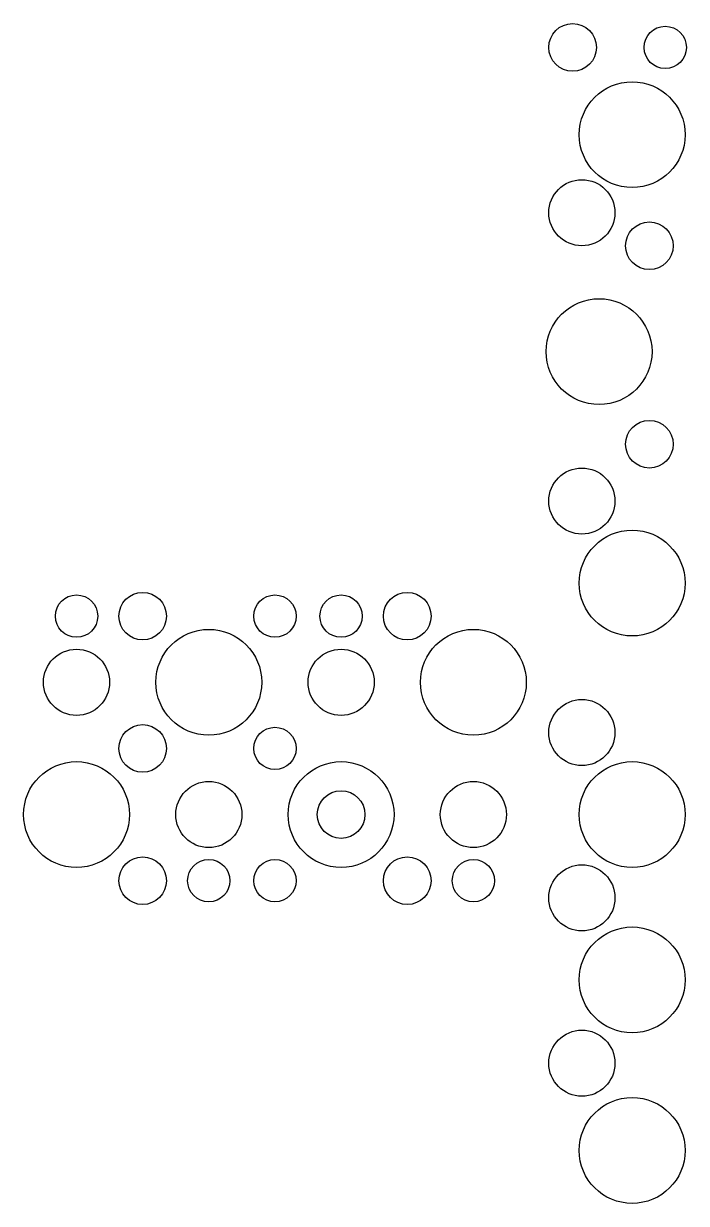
# Model space of a CAD drawing. Extents: x -691 to 691, y -444 to 448.
# Drawn here: x 190 to 691, y -444 to 448 of the extents above.
import ezdxf

# ---------------------------------------------------------------- set-up
doc = ezdxf.new("R2010")
doc.units = 0

msp = doc.modelspace()

# ---------------------------------------------------------------- linework, layer by layer
for centre, radius in [((605, 430), 18), ((675, 430), 16), ((650, 364), 40), ((612, 305), 25), ((663, 280), 18), ((625, 200), 40), ((663, 130), 18), ((612, 87), 25), ((650, 25), 40), ((280, 0), 18), ((480, 0), 18), ((230, 0), 16), ((380, 0), 16), ((430, 0), 16), ((330, -50), 40), ((530, -50), 40), ((230, -50), 25), ((430, -50), 25), ((612, -88), 25), ((280, -100), 18), ((380, -100), 16), ((230, -150), 40), ((430, -150), 40), ((650, -150), 40), ((330, -150), 25), ((430, -150), 18), ((530, -150), 25), ((280, -200), 18), ((330, -200), 16), ((380, -200), 16), ((480, -200), 18), ((530, -200), 16), ((612, -213), 25), ((650, -275), 40), ((612, -338), 25), ((650, -404), 40)]:
    msp.add_circle(centre, radius)

doc.saveas('drawing.dxf')
